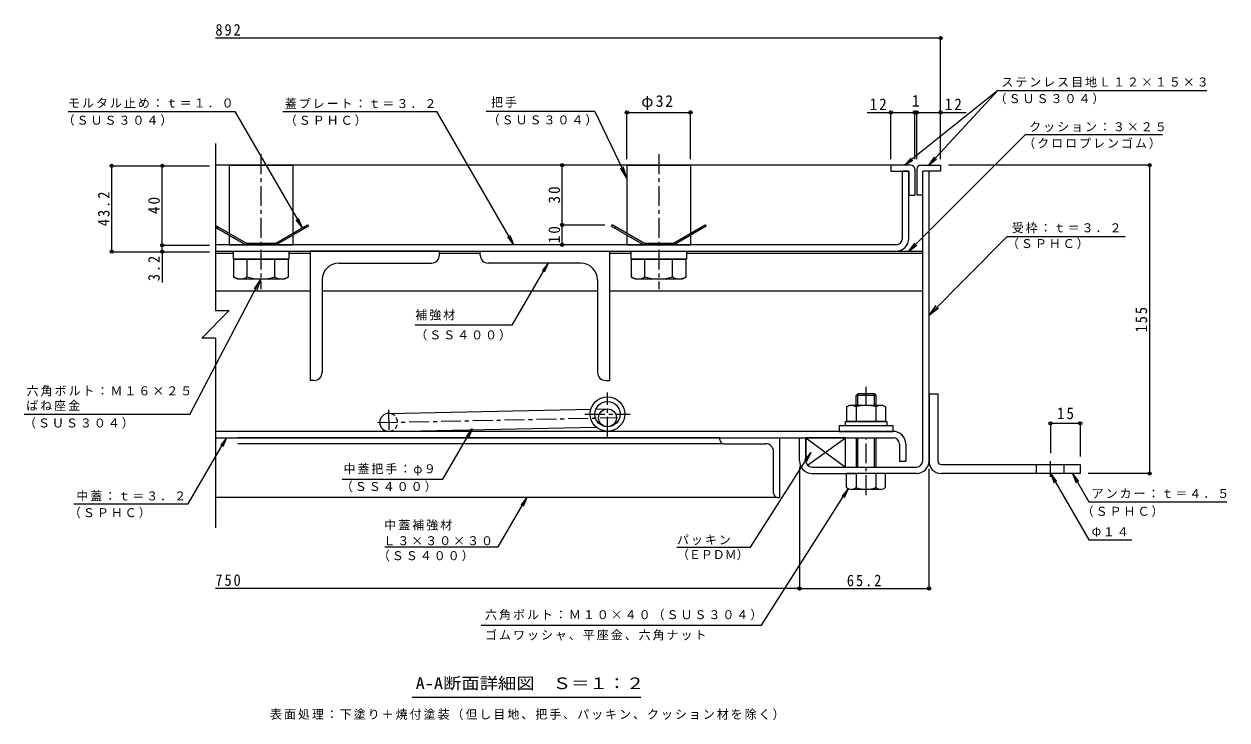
# Model space of a CAD drawing. Units: millimetres at full size; some dimension numbers follow another scale. Extents: x -524 to 533, y -392 to 338.
# Drawn here: x -73 to 532, y -12 to 338 of the extents above; entities that cross this region are included whole.
import ezdxf
from ezdxf.enums import TextEntityAlignment as Align

# ---------------------------------------------------------------- set-up
doc = ezdxf.new("R2010")
doc.units = ezdxf.units.MM
doc.header["$LTSCALE"] = 2
doc.header["$PDMODE"] = 32
doc.header["$PDSIZE"] = 1.6
doc.linetypes.add('CHAIN1', pattern=[8, 5, -1, 1, -1])
doc.linetypes.add('DASHED1', pattern=[1.8, 1.2, -0.6])
for name, color, linetype, lineweight in [('D-1', 2, 'Continuous', 9), ('D-2', 3, 'Continuous', 9), ('D-3', 4, 'Continuous', 9), ('D-5', 7, 'Continuous', 9), ('D-6', 6, 'Continuous', 5), ('D-7', 5, 'Continuous', 5), ('D-9', 134, 'Continuous', 5), ('D-A', 3, 'Continuous', 9), ('D-B', 6, 'Continuous', 5), ('D-C', 5, 'Continuous', 5), ('D-E', 3, 'Continuous', 9), ('D-F', 7, 'Continuous', 9)]:
    doc.layers.add(name, color=color, linetype=linetype, lineweight=lineweight)
doc.styles.add('ＭＳ ゴシック', font='')
doc.styles.get('ＭＳ ゴシック').set_extended_font_data('MS Gothic')

msp = doc.modelspace()

# ---------------------------------------------------------------- linework, layer by layer
at = {"layer": 'D-1'}
for p, q in [((378.936, 118.448), (378.936, 264.048)), ((382.136, 118.448), (382.136, 264.048)), ((320.136, 118.448), (320.136, 130.048)), ((323.336, 115.248), (375.736, 115.248)), ((323.336, 112.048), (345.436, 112.048)), ((375.736, 112.048), (355.436, 112.048))]:
    msp.add_line(p, q, dxfattribs=at)
msp.add_lwpolyline([(316.936, 118.448), (316.936, 130.048), (320.136, 130.048)], dxfattribs=at)
for centre, radius, start, end in [((323.336, 118.448), 6.4, 180, 270), ((323.336, 118.448), 3.2, 180, 270), ((375.736, 118.448), 3.2, 270, 0), ((375.736, 118.448), 6.4, 270, 0)]:
    msp.add_arc(centre, radius, start, end, dxfattribs=at)
at = {"layer": 'D-2'}
for p, q in [((371.936, 264.048), (368.736, 264.048)), ((368.736, 230.248), (368.736, 264.048)), ((371.936, 230.248), (371.936, 264.048)), ((365.536, 227.048), (23.305, 227.048)), ((23.305, 223.848), (365.536, 223.848))]:
    msp.add_line(p, q, dxfattribs=at)
at = {"layer": 'D-2', "linetype": 'CHAIN1'}
for p, q in [((220.436, 130.549), (220.436, 152.745)), ((209.088, 141.898), (231.784, 141.898))]:
    msp.add_line(p, q, dxfattribs=at)
at = {"layer": 'D-2'}
for radius in [8.65, 6.35]:
    msp.add_circle((220.436, 141.898), radius, dxfattribs=at)
for radius in [3.2, 6.4]:
    msp.add_arc((365.536, 230.248), radius, 270, 0, dxfattribs=at)
at = {"layer": 'D-3'}
for p, q in [((362.936, 267.048), (23.305, 267.048)), ((377.936, 267.048), (387.936, 267.048)), ((374.936, 265.048), (374.936, 252.048)), ((375.936, 265.048), (375.936, 252.048)), ((378.936, 252.048), (378.936, 264.048)), ((371.936, 252.048), (374.936, 252.048)), ((378.936, 252.048), (375.936, 252.048)), ((38.686, 227.848), (23.305, 236.728)), ((24.483, 236.048), (24.083, 235.355)), ((70.021, 236.355), (53.901, 227.048)), ((67.889, 236.048), (68.289, 235.355)), ((238.472, 227.048), (222.351, 236.355)), ((224.483, 236.048), (224.083, 235.355)), ((270.021, 236.355), (253.901, 227.048)), ((267.889, 236.048), (268.289, 235.355)), ((38.472, 227.048), (23.305, 235.804)), ((38.472, 227.048), (53.901, 227.048)), ((38.686, 227.848), (53.686, 227.848)), ((238.472, 227.048), (253.901, 227.048)), ((238.686, 227.848), (253.686, 227.848))]:
    msp.add_line(p, q, dxfattribs=at)
for points in [[(372.936, 267.048), (362.936, 267.048), (362.936, 264.048), (371.936, 264.048), (371.936, 252.048)], [(387.936, 267.048), (387.936, 264.048), (378.936, 264.048)], [(53.686, 227.848), (69.621, 237.048), (70.021, 236.355)], [(238.686, 227.848), (222.751, 237.048), (222.351, 236.355)], [(253.686, 227.848), (269.621, 237.048), (270.021, 236.355)]]:
    msp.add_lwpolyline(points, dxfattribs=at)
for centre, start, end in [((372.936, 265.048), 0, 90), ((377.936, 265.048), 90, 180)]:
    msp.add_arc(centre, 2, start, end, dxfattribs=at)
at = {"layer": 'D-5'}
for p, q in [((416.646, 304.528), (369.718, 267.048)), ((416.646, 304.528), (381.942, 267.048)), ((416.646, 304.528), (521.814, 304.528)), ((-50.727, 293.997), (33.06, 293.997)), ((57.11, 293.997), (134.547, 293.997)), ((173.406, 227.048), (134.547, 293.997)), ((214.103, 293.997), (159.452, 293.997)), ((214.103, 293.997), (230.186, 260.58)), ((430.548, 282.402), (371.994, 223.848)), ((430.548, 282.402), (499.455, 282.402)), ((230.186, 260.58), (228.312, 266.28)), ((369.719, 267.048), (373.185, 270.652)), ((369.719, 267.048), (374, 269.632)), ((381.942, 267.048), (384.832, 271.128)), ((381.942, 267.048), (385.789, 270.242)), ((230.186, 260.58), (226.9, 265.6)), ((66.908, 235.681), (64.984, 240.296)), ((173.406, 227.048), (170.353, 231.007)), ((173.406, 227.048), (171.482, 231.663)), ((421.415, 231.124), (382.136, 191.71)), ((421.415, 231.124), (480.683, 231.124)), ((371.994, 223.848), (375.038, 227.814)), ((371.994, 223.848), (375.961, 226.891)), ((190.583, 217.848), (187.53, 213.888)), ((10.47, 141.767), (46.186, 209.848)), ((46.186, 209.848), (42.729, 204.944)), ((46.186, 209.848), (44.116, 204.216)), ((382.136, 191.71), (385.781, 196.476)), ((382.136, 191.71), (386.89, 195.371)), ((172.508, 186.705), (123.796, 186.705)), ((10.47, 141.767), (-72.927, 141.767)), ((152.439, 134.578), (149.386, 130.618)), ((152.439, 134.578), (150.515, 129.963)), ((9.637, 96.883), (28.886, 130.048)), ((28.886, 130.048), (25.833, 126.088)), ((28.886, 130.048), (26.962, 125.433)), ((292.288, 75.023), (322.634, 122.644)), ((322.634, 122.644), (319.419, 118.814)), ((322.634, 122.644), (320.52, 118.113)), ((443.136, 112.048), (445.05, 107.428)), ((443.136, 112.048), (446.18, 108.081)), ((443.136, 112.048), (462.419, 78.65)), ((454.196, 112.048), (462.419, 97.806)), ((454.196, 112.048), (456.109, 107.428)), ((454.196, 112.048), (457.24, 108.081)), ((297.844, 35.822), (341.527, 104.373)), ((341.527, 104.373), (338.312, 100.543)), ((341.527, 104.373), (339.413, 99.841)), ((-47.908, 96.883), (9.637, 96.883)), ((165.496, 75.258), (179.884, 100.048)), ((179.884, 100.048), (176.831, 96.088)), ((179.884, 100.048), (177.96, 95.433)), ((462.419, 97.806), (531.906, 97.806)), ((462.419, 78.65), (484.029, 78.65)), ((108.488, 75.258), (165.496, 75.258)), ((255.375, 75.023), (292.288, 75.023)), ((156.87, 35.822), (297.844, 35.822)), ((237.239, -0.621), (122.239, -0.621))]:
    msp.add_line(p, q, dxfattribs=at)
for points in [[(33.06, 293.997), (66.908, 235.681), (63.855, 239.641)], [(172.508, 186.705), (190.583, 217.848), (188.659, 213.233)], [(86.96, 109.195), (137.706, 109.195), (152.439, 134.578)]]:
    msp.add_lwpolyline(points, dxfattribs=at)
at = {"layer": 'D-6'}
for p, q in [((23.305, 223.848), (378.936, 223.848)), ((23.305, 222.848), (32.186, 222.848)), ((60.186, 222.848), (70.936, 222.848)), ((135.936, 222.848), (156.436, 222.848)), ((221.436, 222.848), (232.186, 222.848)), ((260.186, 222.848), (378.936, 222.848)), ((23.305, 203.848), (70.936, 203.848)), ((76.936, 203.848), (215.436, 203.848)), ((221.436, 203.848), (378.936, 203.848)), ((110.342, 142.246), (212.149, 144.375)), ((214.612, 144.427), (220.342, 144.547)), ((110.53, 133.249), (214.696, 135.427)), ((220.436, 135.547), (220.53, 135.549)), ((320.136, 130.048), (320.136, 118.448)), ((321.04, 116.219), (340.136, 130.048))]:
    msp.add_line(p, q, dxfattribs=at)
at = {"layer": 'D-6', "linetype": 'CHAIN1'}
for p, q in [((104.733, 137.629), (225.492, 140.154)), ((110.304, 144.048), (110.555, 132.073))]:
    msp.add_line(p, q, dxfattribs=at)
at = {"layer": 'D-6'}
msp.add_lwpolyline([(323.336, 115.248), (340.136, 115.248), (340.136, 130.048), (320.136, 130.048), (340.136, 115.248)], dxfattribs=at)
msp.add_circle((220.436, 140.048), 4.5, dxfattribs=at)
msp.add_arc((110.436, 137.748), 4.5, 90, 270, dxfattribs=at)
at = {"layer": 'D-6', "linetype": 'DASHED1'}
msp.add_arc((110.436, 137.748), 4.5, 270, 90, dxfattribs=at)
at = {"layer": 'D-7'}
for p, q in [((346.248, 152.048), (345.436, 151.236)), ((355.436, 151.236), (345.436, 151.236)), ((345.436, 146.248), (345.436, 151.236)), ((354.624, 152.048), (346.248, 152.048)), ((346.248, 146.248), (346.248, 152.048)), ((354.624, 152.048), (355.436, 151.236)), ((354.624, 146.248), (354.624, 152.048)), ((355.436, 151.236), (355.436, 146.548)), ((355.436, 151.236), (355.436, 146.248)), ((345.436, 130.048), (345.436, 115.248)), ((346.248, 115.248), (346.248, 130.048)), ((354.624, 115.248), (354.624, 130.048)), ((355.436, 130.048), (355.436, 115.248)), ((360.236, 112.048), (340.636, 112.048)), ((340.636, 104.942), (340.636, 112.048)), ((345.436, 112.048), (345.436, 104.942)), ((355.436, 112.048), (355.436, 104.942)), ((360.236, 104.942), (360.236, 112.048)), ((357.836, 104.047), (343.036, 104.047))]:
    msp.add_line(p, q, dxfattribs=at)
at = {"layer": 'D-7', "linetype": 'CHAIN1'}
for p, q in [((350.436, 146.248), (350.436, 155.58)), ((350.436, 101.17), (350.436, 130.048))]:
    msp.add_line(p, q, dxfattribs=at)
at = {"layer": 'D-7', "color": 2, "lineweight": 9}
for p, q in [((340.621, 145.488), (341.936, 146.248)), ((340.621, 145.488), (340.621, 138.248)), ((358.936, 146.248), (341.936, 146.248)), ((345.529, 145.488), (345.529, 138.248)), ((355.344, 145.488), (355.344, 138.248))]:
    msp.add_line(p, q, dxfattribs=at)
at = {"layer": 'D-7', "color": 134}
for p, q in [((336.936, 136.248), (336.936, 133.248)), ((336.936, 136.248), (363.936, 136.248)), ((336.936, 133.248), (363.936, 133.248)), ((363.936, 136.248), (363.936, 133.248))]:
    msp.add_line(p, q, dxfattribs=at)
at = {"layer": 'D-7', "color": 6}
for p, q in [((339.936, 138.248), (339.936, 136.248)), ((339.936, 136.248), (360.936, 136.248))]:
    msp.add_line(p, q, dxfattribs=at)
at = {"layer": 'D-7', "color": 2, "lineweight": 9}
msp.add_lwpolyline([(358.936, 146.248), (360.251, 145.488), (360.251, 138.248), (340.621, 138.248)], dxfattribs=at)
at = {"layer": 'D-7', "color": 6}
msp.add_lwpolyline([(339.936, 138.248), (360.936, 138.248), (360.936, 136.248)], dxfattribs=at)
at = {"layer": 'D-7', "color": 2, "lineweight": 9}
for centre, radius, start, end in [((343.518, 140.471), 5.793, 94.38438, 120), ((342.922, 141.408), 4.842, 57.42749, 88.18784), ((350.436, 130.007), 16.241, 72.41188, 107.5881), ((357.95, 141.408), 4.842, 91.81215, 122.57249), ((357.354, 140.471), 5.793, 59.99998, 85.6156)]:
    msp.add_arc(centre, radius, start, end, dxfattribs=at)
at = {"layer": 'D-7'}
for centre, radius, start, end in [((343.036, 107.713), 3.666, 229.1022, 310.89809), ((350.436, 118.463), 14.416, 249.70546, 290.29454), ((357.836, 107.713), 3.666, 229.10191, 310.8978)]:
    msp.add_arc(centre, radius, start, end, dxfattribs=at)
at = {"layer": 'D-9'}
for p, q in [((70.936, 223.848), (70.936, 158.848)), ((135.936, 223.848), (70.936, 223.848)), ((135.936, 221.838), (135.936, 223.848)), ((156.436, 223.848), (221.436, 223.848)), ((156.436, 221.838), (156.436, 223.848)), ((221.436, 223.848), (221.436, 158.848)), ((85.436, 217.848), (131.946, 217.848)), ((206.936, 217.848), (160.427, 217.848)), ((76.936, 209.348), (76.936, 162.838)), ((215.436, 209.348), (215.436, 162.838)), ((72.946, 158.848), (70.936, 158.848)), ((219.427, 158.848), (221.436, 158.848))]:
    msp.add_line(p, q, dxfattribs=at)
for centre, radius, start, end in [((85.436, 209.348), 8.5, 90, 180), ((131.936, 221.848), 4, 270.13706, 359.86294), ((160.436, 221.848), 4, 180.13706, 269.86294), ((206.936, 209.348), 8.5, 0, 90), ((72.936, 162.848), 4, 270.13706, 359.86294), ((219.436, 162.848), 4, 180.13706, 269.86294)]:
    msp.add_arc(centre, radius, start, end, dxfattribs=at)
at = {"layer": 'D-A'}
for p, q in [((364.036, 133.248), (23.305, 133.248)), ((23.305, 130.048), (364.036, 130.048)), ((367.236, 126.848), (367.236, 118.248)), ((370.436, 126.848), (370.436, 118.248)), ((367.236, 118.248), (370.436, 118.248))]:
    msp.add_line(p, q, dxfattribs=at)
for radius in [6.4, 3.2]:
    msp.add_arc((364.036, 126.848), radius, 0, 90, dxfattribs=at)
at = {"layer": 'D-B'}
for p, q in [((276.936, 130.048), (34.611, 130.048)), ((278.936, 127.048), (34.611, 127.048)), ((276.936, 130.048), (306.936, 130.048)), ((276.936, 129.048), (276.936, 130.048)), ((278.936, 127.048), (299.936, 127.048)), ((306.936, 130.048), (306.936, 100.048)), ((303.936, 102.048), (303.936, 123.048)), ((305.936, 100.048), (23.305, 100.048)), ((305.936, 100.048), (306.936, 100.048))]:
    msp.add_line(p, q, dxfattribs=at)
for centre, radius, start, end in [((278.936, 129.048), 2, 180, 270), ((299.936, 123.048), 4, 0, 90), ((305.936, 102.048), 2, 180, 270)]:
    msp.add_arc(centre, radius, start, end, dxfattribs=at)
at = {"layer": 'D-C', "color": 2, "linetype": 'CHAIN1', "lineweight": 9}
for p, q in [((46.186, 272.583), (46.186, 204.721)), ((246.186, 272.583), (246.186, 204.721))]:
    msp.add_line(p, q, dxfattribs=at)
at = {"layer": 'D-C', "color": 2, "lineweight": 9}
for p, q in [((30.186, 267.048), (62.186, 267.048)), ((30.186, 267.048), (30.186, 232.755)), ((62.186, 267.048), (62.186, 232.755)), ((230.186, 267.048), (262.186, 267.048)), ((230.186, 267.048), (230.186, 232.755)), ((262.186, 267.048), (262.186, 232.755)), ((30.186, 231.831), (30.186, 227.048)), ((62.186, 231.831), (62.186, 227.048)), ((230.186, 231.831), (230.186, 227.048)), ((262.186, 231.831), (262.186, 227.048)), ((30.186, 227.048), (62.186, 227.048)), ((230.186, 227.048), (262.186, 227.048))]:
    msp.add_line(p, q, dxfattribs=at)
at = {"layer": 'D-C', "color": 134}
for p, q in [((32.186, 223.848), (32.186, 219.848)), ((32.186, 223.848), (60.186, 223.848)), ((60.186, 223.848), (60.186, 219.848)), ((232.186, 223.848), (232.186, 219.848)), ((232.186, 223.848), (260.186, 223.848)), ((260.186, 223.848), (260.186, 219.848)), ((32.186, 219.848), (60.186, 219.848)), ((232.186, 219.848), (260.186, 219.848))]:
    msp.add_line(p, q, dxfattribs=at)
at = {"layer": 'D-C'}
for p, q in [((32.33, 219.848), (32.33, 210.919)), ((60.043, 219.848), (32.33, 219.848)), ((39.258, 210.919), (39.258, 219.848)), ((53.114, 210.919), (53.114, 219.848)), ((60.043, 210.919), (60.043, 219.848)), ((232.33, 219.848), (232.33, 210.919)), ((260.043, 219.848), (232.33, 219.848)), ((239.258, 210.919), (239.258, 219.848)), ((253.114, 210.919), (253.114, 219.848)), ((260.043, 210.919), (260.043, 219.848)), ((34.186, 209.848), (32.33, 210.919)), ((234.186, 209.848), (232.33, 210.919))]:
    msp.add_line(p, q, dxfattribs=at)
for points in [[(34.186, 209.848), (58.186, 209.848), (60.043, 210.919)], [(234.186, 209.848), (258.186, 209.848), (260.043, 210.919)]]:
    msp.add_lwpolyline(points, dxfattribs=at)
for centre, radius, start, end in [((36.419, 218.002), 8.179, 240, 265.61574), ((35.577, 216.681), 6.837, 271.81354, 302.57069), ((46.186, 232.776), 22.928, 252.41203, 287.58795), ((56.795, 216.681), 6.837, 237.42929, 268.18645), ((55.953, 218.002), 8.179, 274.38425, 299.99998), ((236.419, 218.002), 8.179, 240, 265.61574), ((235.577, 216.681), 6.837, 271.81354, 302.57069), ((246.186, 232.776), 22.928, 252.41203, 287.58795), ((256.795, 216.681), 6.837, 237.42929, 268.18645), ((255.953, 218.002), 8.179, 274.38425, 299.99998)]:
    msp.add_arc(centre, radius, start, end, dxfattribs=at)
at = {"layer": 'D-E'}
for p, q in [((382.136, 152.049), (382.136, 118.448)), ((382.136, 152.049), (386.636, 152.049)), ((386.636, 118.048), (386.636, 152.049)), ((388.136, 116.548), (458.136, 116.548)), ((436.136, 112.048), (436.136, 116.548)), ((450.136, 112.048), (450.136, 116.548)), ((458.136, 116.548), (458.136, 112.048)), ((458.136, 112.048), (388.136, 112.048))]:
    msp.add_line(p, q, dxfattribs=at)
at = {"layer": 'D-E', "linetype": 'CHAIN1'}
msp.add_line((443.136, 110.301), (443.136, 118.19), dxfattribs=at)
at = {"layer": 'D-E'}
for radius, start in [(6, 176.17647), (1.5, 180.00027)]:
    msp.add_arc((388.136, 118.048), radius, start, 270, dxfattribs=at)
at = {"layer": 'D-F'}
for p, q in [((387.936, 330.911), (23.305, 330.911)), ((387.936, 270.048), (387.936, 331.911)), ((230.186, 270.047), (230.186, 294.572)), ((230.186, 293.572), (262.186, 293.572)), ((262.186, 270.047), (262.186, 294.572)), ((351.023, 293.573), (374.936, 293.573)), ((362.936, 270.048), (362.936, 294.573)), ((374.936, 270.048), (374.936, 294.573)), ((374.936, 293.573), (375.936, 293.573)), ((375.936, 270.048), (375.936, 294.573)), ((375.936, 293.573), (400.807, 293.573)), ((23.305, 277.9), (23.305, 193.93)), ((-29.472, 266.748), (20.305, 266.748)), ((-28.872, 223.549), (-28.872, 266.748)), ((197.655, 237.048), (197.655, 267.048)), ((493.662, 267.048), (391.936, 267.048)), ((493.062, 112.048), (493.062, 267.048)), ((197.055, 237.048), (219.098, 237.048)), ((197.655, 227.048), (197.655, 237.048)), ((20.305, 226.749), (-4.424, 226.749)), ((-29.472, 223.549), (20.305, 223.549)), ((-3.424, 223.549), (-3.424, 208.038)), ((23.305, 180.167), (16.424, 180.167)), ((23.305, 180.167), (23.305, 84.74)), ((443.136, 137.898), (443.136, 122.19)), ((443.136, 137.298), (458.136, 137.298)), ((458.136, 137.898), (458.136, 120.548)), ((316.935, 115.447), (316.935, 53.268)), ((382.136, 53.668), (382.136, 114.448)), ((493.662, 112.048), (462.136, 112.048)), ((316.935, 54.268), (23.305, 54.268)), ((316.935, 54.268), (382.136, 54.268))]:
    msp.add_line(p, q, dxfattribs=at)
for points in [[(-3.424, 223.549), (-3.424, 226.749), (-3.424, 266.748)], [(23.305, 193.93), (30.187, 193.93), (16.424, 180.167)]]:
    msp.add_lwpolyline(points, dxfattribs=at)
for p in [(387.936, 330.911), (230.186, 293.572), (262.186, 293.572), (362.936, 293.573), (374.936, 293.573), (375.936, 293.573), (387.936, 293.573), (-28.872, 266.748), (-3.424, 266.748), (197.655, 267.048), (493.062, 267.048), (197.655, 237.048), (-28.872, 223.549), (-3.424, 226.749), (-3.424, 223.549), (197.655, 227.048), (443.136, 137.298), (458.136, 137.298), (493.062, 112.048), (316.935, 54.268), (382.136, 54.268)]:
    msp.add_point(p, dxfattribs=at)

# ---------------------------------------------------------------- texts
at = {"layer": 'D-5', "style": 'ＭＳ ゴシック'}
msp.add_text('（ＥＰＤＭ）', height=4.399, dxfattribs=at).set_placement((255.375, 67.711), align=Align.BOTTOM_LEFT)
at = {"layer": 'D-5', "color": 2, "style": 'ＭＳ ゴシック', "width": 1.15}
msp.add_text('A-A断面詳細図\u3000Ｓ＝１：２', height=5.865, dxfattribs=at).set_placement((123.989, 1.879), align=Align.BOTTOM_LEFT)
at = {"layer": 'D-5', "char_height": 4.399, "attachment_point": 7, "style": 'ＭＳ ゴシック'}
for s, insert in [('\\T1.17;ステンレス目地Ｌ１２×１５×３', (418.484, 306.161)), ('\\T1.17;（ＳＵＳ３０４）', (415.117, 297.673)), ('\\T1.17;モルタル止め：ｔ＝１．０', (-50.807, 295.798)), ('\\T1.17;蓋プレート：ｔ＝３．２', (58.177, 295.507)), ('\\T1.17;把手', (161.871, 295.965)), ('\\T1.17;（ＳＵＳ３０４）', (-53.519, 286.816)), ('\\T1.17;（ＳＰＨＣ）', (58.177, 286.774)), ('\\T1.17;（ＳＵＳ３０４）', (160.189, 286.984)), ('\\T1.17;クッション：３×２５', (432.458, 283.667)), ('\\T1.17;（クロロプレンゴム）', (429.495, 275.247)), ('\\T1.17;受枠：ｔ＝３．２', (423.715, 232.836)), ('\\T1.17;（ＳＰＨＣ）', (421.283, 224.807)), ('\\T1.17;補強材', (123.796, 189.001)), ('\\T1.17;（ＳＳ４００）', (123.796, 178.896)), ('\\T1.17;六角ボルト：Ｍ１６×２５', (-71.621, 150.838)), ('\\T1.17;ばね座金', (-71.831, 143.494)), ('\\T1.17;（ＳＵＳ３０４）', (-72.927, 134.595)), ('\\T1.17;中蓋把手：φ９', (87.704, 110.972)), ('\\T1.17;中蓋：ｔ＝３．２', (-46.621, 98.022)), ('\\T1.17;（ＳＳ４００）', (86.375, 102.664)), ('\\T1.17;アンカー：ｔ＝４．５', (463.879, 99.51)), ('\\T1.17;（ＳＰＨＣ）', (-50.356, 89.509)), ('\\T1.17;（ＳＰＨＣ）', (458.883, 90.189)), ('\\T1.17;中蓋補強材', (108.231, 83.358)), ('\\T1.17;Φ１４', (463.879, 80.354)), ('\\T1.17;Ｌ３×３０×３０', (107.762, 75.92)), ('\\T1.17;パッキン', (255.375, 75.988)), ('\\T1.17;（ＳＳ４００）', (104.993, 67.893)), ('\\T1.17;六角ボルト：Ｍ１０×４０（ＳＵＳ３０４）', (158.899, 38.226)), ('\\T1.17;ゴムワッシャ、平座金、六角ナット', (158.899, 28.061)), ('\\T1.17;表面処理：下塗り＋焼付塗装（但し目地、把手、パッキン、クッション材を除く）', (50.739, -11.847))]:
    msp.add_mtext(s, dxfattribs=dict(at, insert=insert))
at = {"layer": 'D-F', "color": 2, "style": 'ＭＳ ゴシック'}
msp.add_text('1', height=5.865, dxfattribs=at).set_placement((373.436, 294.773), align=Align.BOTTOM_LEFT)
at = {"layer": 'D-F', "color": 2, "char_height": 5.865, "attachment_point": 7, "style": 'ＭＳ ゴシック'}
for s, insert in [('\\T1.27;\\W0.9;892', (23.305, 332.111)), ('\\T1.19;φ32', (237.436, 294.772)), ('\\T1.27;\\W0.95;12', (352.244, 294.773)), ('\\T1.27;\\W0.95;12', (389.992, 294.773)), ('\\T1.27;\\W0.95;15', (446.386, 139.298)), ('\\T1.27;\\W0.9;750', (23.305, 55.468)), ('\\T1.28;\\W0.9;65.2', (340.786, 55.268))]:
    msp.add_mtext(s, dxfattribs=dict(at, insert=insert))
at = {"layer": 'D-F', "color": 2, "char_height": 5.865, "attachment_point": 7, "rotation": 90, "style": 'ＭＳ ゴシック'}
for s, insert in [('\\T1.27;\\W0.95;30', (196.655, 247.798)), ('\\T1.28;\\W0.9;43.2', (-29.872, 236.399)), ('\\T1.27;\\W0.95;40', (-4.624, 242.499)), ('\\T1.27;\\W0.95;10', (196.655, 227.798)), ('\\T1.27;\\W0.9;3.2', (-4.624, 208.761)), ('\\T1.27;\\W0.9;155', (491.862, 183.048))]:
    msp.add_mtext(s, dxfattribs=dict(at, insert=insert))

doc.saveas('drawing.dxf')
